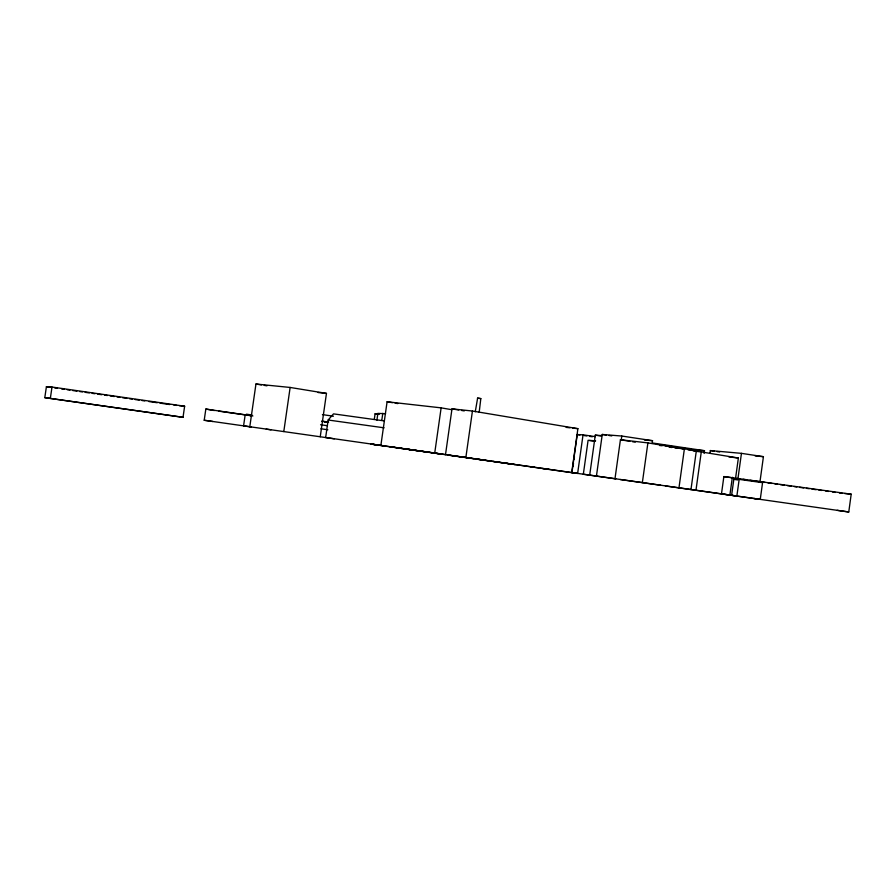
<?xml version="1.0" encoding="UTF-8"?>
<svg xmlns="http://www.w3.org/2000/svg" width="896" height="896" viewBox="0 0 896 896"><rect width="100%" height="100%" fill="white"/><g stroke="black" fill="none" stroke-linecap="round" stroke-linejoin="round"><path stroke-width="1.34" d="M479.181 412.35L480.816 398.619L479.136 398.317L477.613 398.138L475.261 411.79M837.133 510.328L848.77 511.974L851.2 494.189L723.867 476.582L721.482 493.864L729.893 495.051L732.346 477.288M678.978 487.794L684.376 448.941L647.898 442.893L620.424 439.746L614.992 478.688M690.973 489.541L696.36 450.632L666.221 446.096M695.968 490.258L701.277 451.931L693.19 451.002M704.11 453.454L704.491 450.699L652.501 442.994M709.968 453.298L710.349 450.565L741.451 453.354L763.426 456.68L760.043 481.275M739.166 479.371L733.813 479.338L731.606 495.298L736.87 496.026L739.166 479.371L762.563 482.675L760.267 499.352L754.018 498.478M735.594 478.128L738.371 458.013L701.277 451.931M737.845 479.427L741.451 453.354M571.738 472.539L577.886 428.669L472.438 411.029L451.987 408.867L445.514 454.563M583.038 434.829L577.248 434.56L571.906 472.651L577.629 473.458L583.038 434.829L595.381 436.632M573.115 465.998L573.485 463.322M574.056 459.301L574.426 456.624M589.691 475.16L595.291 435.165L601.91 435.602M596.434 476.101L602.258 434.47L621.79 436.038L652.523 440.686L652.142 443.43M621.219 440.182L621.79 436.038M642.365 482.574L647.898 442.893M434.728 453.029L441.134 407.859L387.094 401.778L380.878 445.379M465.864 457.453L472.438 411.029M283.797 431.558L290.136 387.453L326.458 393.389L320.242 436.755M384.373 420.918L333.502 413.874L328.16 420.011L325.651 437.562L334.309 438.805M374.304 419.317L375.088 413.818L378.762 413.784M376.914 420.134L377.877 413.381L385.571 413.728M381.808 420.235L382.794 413.325M183.019 417.312L184.632 406.213L52.002 387.038L46.402 386.736L44.8 397.645L183.019 417.312L44.8 397.645M212.811 421.49L204.21 420.258L205.834 409.058L251.608 415.744M245.202 414.613L243.578 425.858L251.317 426.966M249.794 426.731L255.954 384.026L290.136 387.453M50.333 398.418L52.002 387.038M477.49 398.149L480.816 398.619M595.627 440.843L588.09 440.294L583.33 474.264L615.821 478.856M695.206 449.971L704.491 450.699M644.426 440.014L652.523 440.686M659.534 445.502L662.211 445.738M688.072 449.882L696.36 450.632M755.138 455.93L763.426 456.68M173.869 405.138L176.557 405.406M179.256 405.675L184.632 406.213M839.496 493.024L842.094 493.282M844.704 493.539L851.2 494.189M318.114 392.526L326.458 393.389M566.126 427.37L570.046 427.806M572.656 428.098L577.886 428.669M669.211 447.182L671.966 447.507M674.722 447.821L684.376 448.941M728.896 456.904L738.371 458.013M328.16 420.011L384.149 427.829M322.426 414.635L333.458 416.192M733.813 479.338L737.766 479.898M218.523 411.13L252.896 415.979M378.269 445.11L370.765 444.058L439.387 453.824M389.917 446.768L393.826 447.317M396.626 447.742L402.046 448.504M403.424 448.717L410.245 449.68M414.4 450.251L418.723 450.867M419.474 450.99L425.6 451.853M431.715 452.738L446.298 454.787M467.902 457.834L464.968 457.397M473.693 458.651L466.962 457.744M456.131 456.21L448.235 455.09L534.274 467.298M457.162 456.344L463.893 457.296M477.803 459.301L491.344 461.194M492.946 461.451L515.099 464.587M531.126 466.872L540.49 468.205M541.072 468.283L549.114 469.426M723.867 476.582L733.499 477.949M737.632 478.542L740.387 478.934M743.142 479.326L745.898 479.718M750.019 480.301L752.774 480.693M755.53 481.085L759.662 481.667M762.418 482.059L765.162 482.451M767.917 482.843L772.05 483.437M774.805 483.829L777.549 484.21M780.304 484.602L784.437 485.195M787.192 485.587L791.325 486.17M794.069 486.562L796.824 486.954M799.579 487.346L803.712 487.928M806.456 488.32L809.211 488.712M811.966 489.104L816.099 489.698M818.854 490.09L821.598 490.47M825.731 491.064L828.486 491.456M832.619 492.038L835.363 492.43M321.72 421.098L328.642 422.083M322.325 421.366L327.802 422.15M324.811 422.083L327.555 422.475M246.4 414.187L251.888 414.971M320.566 424.749L327.432 425.723M320.925 428.792L327.835 429.778M204.21 420.258L848.77 511.974M542.55 468.507L576.733 473.357M620.334 479.539L660.778 485.24M665.37 485.946L757.59 499.038M46.402 386.736L51.946 387.531M54.712 387.934L57.49 388.338M61.645 388.931L64.411 389.334M67.189 389.738L69.955 390.13M72.722 390.533L76.888 391.138M79.654 391.53L82.421 391.933M85.198 392.336L89.354 392.93M92.12 393.333L94.898 393.736M97.664 394.139L101.819 394.733M104.597 395.136L107.363 395.539M110.141 395.931L114.296 396.536M117.062 396.939L119.829 397.342M122.606 397.734L126.762 398.339M129.528 398.742L132.306 399.134M135.072 399.538L139.227 400.142M142.005 400.534L144.771 400.938M148.926 401.542L157.248 402.741M160.014 403.144L169.714 404.544M408.923 449.411L416.002 450.43M422.498 451.349L442.792 454.238M460.354 456.758L464.8 457.397M475.933 458.976L480.76 459.637M505.781 463.221L508.402 463.602M370.989 444.035L382.85 445.726M391.026 446.88L417.614 450.688M243.768 425.947L245.582 426.205M577.248 434.56L579.992 434.963M584.114 435.568L586.858 435.971M589.602 436.363L592.346 436.766M375.088 413.818L379.165 414.411M419.944 451.024L421.21 451.203M266.224 429.139L271.006 429.834M595.291 435.165L600.768 435.982M663.723 445.301L666.467 445.715M670.566 446.32L673.31 446.723M682.886 448.146L685.63 448.549M688.363 448.952L691.107 449.355M589.456 440.496L594.933 441.302M447.978 455.011L448.795 455.134M710.349 450.565L714.347 451.17M717.002 451.573L719.667 451.976M602.258 434.47L606.346 435.086M609.067 435.501L611.8 435.915M255.954 384.026L261.453 384.922M264.197 385.37L266.952 385.818M620.424 439.746L629.854 441.302M632.554 441.739L635.242 442.187M451.987 408.867L458.797 410.01M461.53 410.458L464.251 410.917M387.094 401.778L392.437 402.685M395.114 403.144L397.79 403.592M441.134 407.859L451.83 409.707M205.834 409.058L214.39 410.547"/></g></svg>
